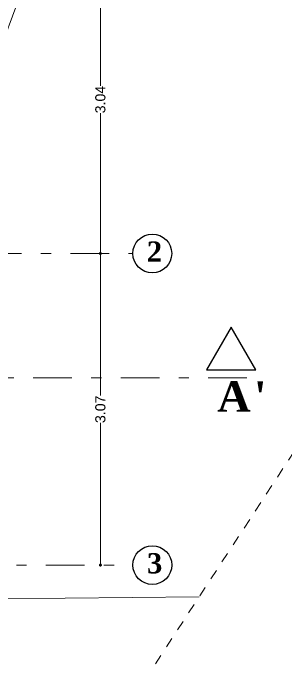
# Model space of a CAD drawing. Header units: inches. Extents: x 2908 to 3459, y -3172 to -55.
# Drawn here: x 3291.92 to 3294.61, y -144.34 to -137.9 of the extents above; entities that cross this region are included whole.
import ezdxf

# ---------------------------------------------------------------- set-up
doc = ezdxf.new("R2010")
doc.units = ezdxf.units.IN
doc.header["$MEASUREMENT"] = 0
doc.linetypes.add('ACAD_ISO03W100', pattern=[30, 12, -18])
doc.linetypes.add('DASHDOT', pattern=[25.4, 12.7, -6.35, 0, -6.35])
for name, color, linetype, lineweight in [('Capa2', 1, 'Continuous', 25), ('COTA', 1, 'Continuous', 9), ('E-EJES', 1, 'DASHDOT', 5), ('LINEAS DE PROYECCIÒN', 74, 'ACAD_ISO03W100', 18), ('muros bajitos', 4, 'Continuous', 15)]:
    doc.layers.add(name, color=color, linetype=linetype, lineweight=lineweight)
doc.layers.add('TEXTO', color=4, linetype='Continuous')
doc.styles.add('Arial new', font='arial.ttf')
doc.styles.add('CONSTRUCTORA', font='times.ttf', dxfattribs={"height": 0.3})
doc.dimstyles.new('GUS', dxfattribs={"dimtxt": 0.1, "dimasz": 0.03, "dimexe": 0.05, "dimexo": 0.05, "dimgap": 0.005, "dimtad": 0, "dimzin": 1, "dimdsep": 46, "dimtxsty": 'Arial new', "dimblk": 'DOT', "dimcen": 0.01, "dimse1": 1, "dimse2": 1, "dimclrd": 1, "dimclre": 252, "dimclrt": 1, "dimaunit": 1, "dimadec": 0, "dimazin": 2, "dimtfac": 1, "dimtmove": 0, "dimatfit": 2, "dimldrblk": 'ARCHTICK', "dimfxl": 1, "dimlwd": -1, "dimlwe": -1, "dimarcsym": 1})

# ---------------------------------------------------------------- blocks, each defined once
blk = doc.blocks.new('_Dot')
at = {"color": 0, "linetype": 'ByBlock', "lineweight": -2}
blk.add_line((-0.5, 0), (-1, 0), dxfattribs=at)
at = {"color": 0, "linetype": 'ByBlock', "const_width": 0.5}
blk.add_lwpolyline([(-0.25, 0, 1), (0.25, 0, 1)], format="xyb", close=True, dxfattribs=at)
blk = doc.blocks.new('*D4421')
at = {"layer": 'COTA', "color": 1, "linetype": 'Continuous', "transparency": 16777216}
for p, q in [((3292.1998, -137.15), (3291.0525, -140.2528)), ((3289.8111, -143.6098), (3290.9585, -140.507))]:
    blk.add_line(p, q, dxfattribs=at)
at = {"layer": 'Defpoints', "color": 0, "transparency": 16777216}
for p in [(3291.9869, -137.0393), (3292.2102, -137.1218), (3289.5774, -143.5553)]:
    blk.add_point(p, dxfattribs=at)
at = {"layer": 'COTA', "color": 1, "transparency": 16777216, "xscale": 0.03, "yscale": 0.03, "zscale": 0.03}
for p, rotation in [((3292.2102, -137.1218), 69.70662671698605), ((3289.8007, -143.6379), 249.7066267169861)]:
    blk.add_blockref('_Dot', p, dxfattribs=dict(at, rotation=rotation))
at = {"layer": 'COTA', "color": 1, "transparency": 16777216, "insert": (3291.0055, -140.3799), "char_height": 0.1, "attachment_point": 5, "rotation": 69.70663, "style": 'Arial new'}
blk.add_mtext('6.95', dxfattribs=at)
blk = doc.blocks.new('_ArchTick')
at = {"color": 0, "linetype": 'ByBlock', "const_width": 0.15}
blk.add_lwpolyline([(-0.5, -0.5), (0.5, 0.5)], dxfattribs=at)
blk = doc.blocks.new('*D4822')
at = {"layer": 'COTA', "color": 1, "linetype": 'Continuous', "transparency": 16777216}
for p, q in [((3292.7772, -137.2688), (3292.7772, -138.6224)), ((3292.7772, -140.2453), (3292.7772, -138.8917))]:
    blk.add_line(p, q, dxfattribs=at)
at = {"layer": 'Defpoints', "color": 0, "transparency": 16777216}
for p in [(3293.0976, -137.2388), (3292.7772, -140.2753), (3293.0975, -140.2753)]:
    blk.add_point(p, dxfattribs=at)
at = {"layer": 'COTA', "color": 1, "transparency": 16777216, "xscale": 0.03, "yscale": 0.03, "zscale": 0.03}
for p, rotation in [((3292.7772, -137.2388), 90), ((3292.7772, -140.2753), 270)]:
    blk.add_blockref('_Dot', p, dxfattribs=dict(at, rotation=rotation))
at = {"layer": 'COTA', "color": 1, "transparency": 16777216, "insert": (3292.7772, -138.757), "char_height": 0.1, "attachment_point": 5, "rotation": 90, "style": 'Arial new'}
blk.add_mtext('3.04', dxfattribs=at)
blk = doc.blocks.new('*D4823')
at = {"layer": 'COTA', "color": 1, "linetype": 'Continuous', "transparency": 16777216}
for p, q in [((3292.7772, -140.3053), (3292.7772, -141.6773)), ((3292.7772, -143.319), (3292.7772, -141.947))]:
    blk.add_line(p, q, dxfattribs=at)
at = {"layer": 'Defpoints', "color": 0, "transparency": 16777216}
for p in [(3293.0975, -140.2753), (3292.7772, -143.349), (3293.0975, -143.349)]:
    blk.add_point(p, dxfattribs=at)
at = {"layer": 'COTA', "color": 1, "transparency": 16777216, "xscale": 0.03, "yscale": 0.03, "zscale": 0.03}
for p, rotation in [((3292.7772, -140.2753), 90), ((3292.7772, -143.349), 270)]:
    blk.add_blockref('_Dot', p, dxfattribs=dict(at, rotation=rotation))
at = {"layer": 'COTA', "color": 1, "transparency": 16777216, "insert": (3292.7772, -141.8122), "char_height": 0.1, "attachment_point": 5, "rotation": 90, "style": 'Arial new'}
blk.add_mtext('3.07', dxfattribs=at)

msp = doc.modelspace()

# ---------------------------------------------------------------- linework, layer by layer
at = {"layer": 'Capa2', "elevation": -7.182}
msp.add_lwpolyline([(3294.0657, -141.0021), (3293.8232, -141.4221), (3294.3082, -141.4221)], close=True, dxfattribs=at)
at = {"layer": 'Capa2'}
for centre in [(3293.2887, -140.2753), (3293.2888, -143.349)]:
    msp.add_circle(centre, 0.1912, dxfattribs=at)
at = {"layer": 'E-EJES', "ltscale": 0.03}
for p, q in [((3277.8279, -140.2753), (3293.0976, -140.2753)), ((3276.5999, -141.4999, -7.182), (3294.3082, -141.5004, -7.182)), ((3289.6537, -143.349), (3293.0976, -143.349))]:
    msp.add_line(p, q, dxfattribs=at)
at = {"layer": 'LINEAS DE PROYECCIÒN', "ltscale": 0.003, "elevation": 9.231, "flags": 128}
msp.add_lwpolyline([(3303.1253, -134.4764), (3303.0536, -134.5158), (3298.3035, -137.7837), (3295.9189, -140.3397), (3292.9607, -144.8713), (3291.6682, -147.4056)], dxfattribs=at)
at = {"layer": 'muros bajitos'}
msp.add_line((3293.7509, -143.6607), (3280.1331, -143.8063), dxfattribs=at)

# ---------------------------------------------------------------- texts
at = {"layer": 'TEXTO', "char_height": 0.2, "width": 4.725521, "attachment_point": 1, "rotation": 359.99823, "style": 'CONSTRUCTORA'}
for s, insert in [('{\\fTimes New Roman|b1|i0|c0|p18;\\T1.1;2}', (3293.2344, -140.1566)), ('{\\fTimes New Roman|b1|i0|c0|p18;\\T1.1;3}', (3293.2362, -143.231))]:
    msp.add_mtext(s, dxfattribs=dict(at, insert=insert))
at = {"layer": 'TEXTO', "insert": (3293.9293, -141.5361, -7.182), "char_height": 0.3, "width": 7.088282, "attachment_point": 1, "style": 'CONSTRUCTORA'}
msp.add_mtext("{\\fTimes New Roman|b1|i0|c0|p18;\\T1.1;A'}", dxfattribs=at)

# ---------------------------------------------------------------- dimensions: what is measured, and where the dimension line sits
at = {"layer": 'COTA'}
dim = msp.add_aligned_dim(p1=(3289.5774, -143.5553), p2=(3291.9869, -137.0393), distance=-0.2381, dimstyle='GUS', dxfattribs=at)
dim.commit()
dim.dimension.update_dxf_attribs({"geometry": '*D4421', "text_midpoint": (3291.0055, -140.3799)})
for base, p1, p2, picture, middle in [((3292.7772, -140.2753), (3293.0976, -137.2388), (3293.0975, -140.2753), '*D4822', (3292.7772, -138.757)), ((3292.7772, -143.349), (3293.0975, -140.2753), (3293.0975, -143.349), '*D4823', (3292.7772, -141.8122))]:
    dim = msp.add_linear_dim(base=base, p1=p1, p2=p2, angle=90, dimstyle='GUS', dxfattribs=at)
    dim.commit()
    dim.dimension.update_dxf_attribs({"geometry": picture, "text_midpoint": middle})

doc.saveas('drawing.dxf')
